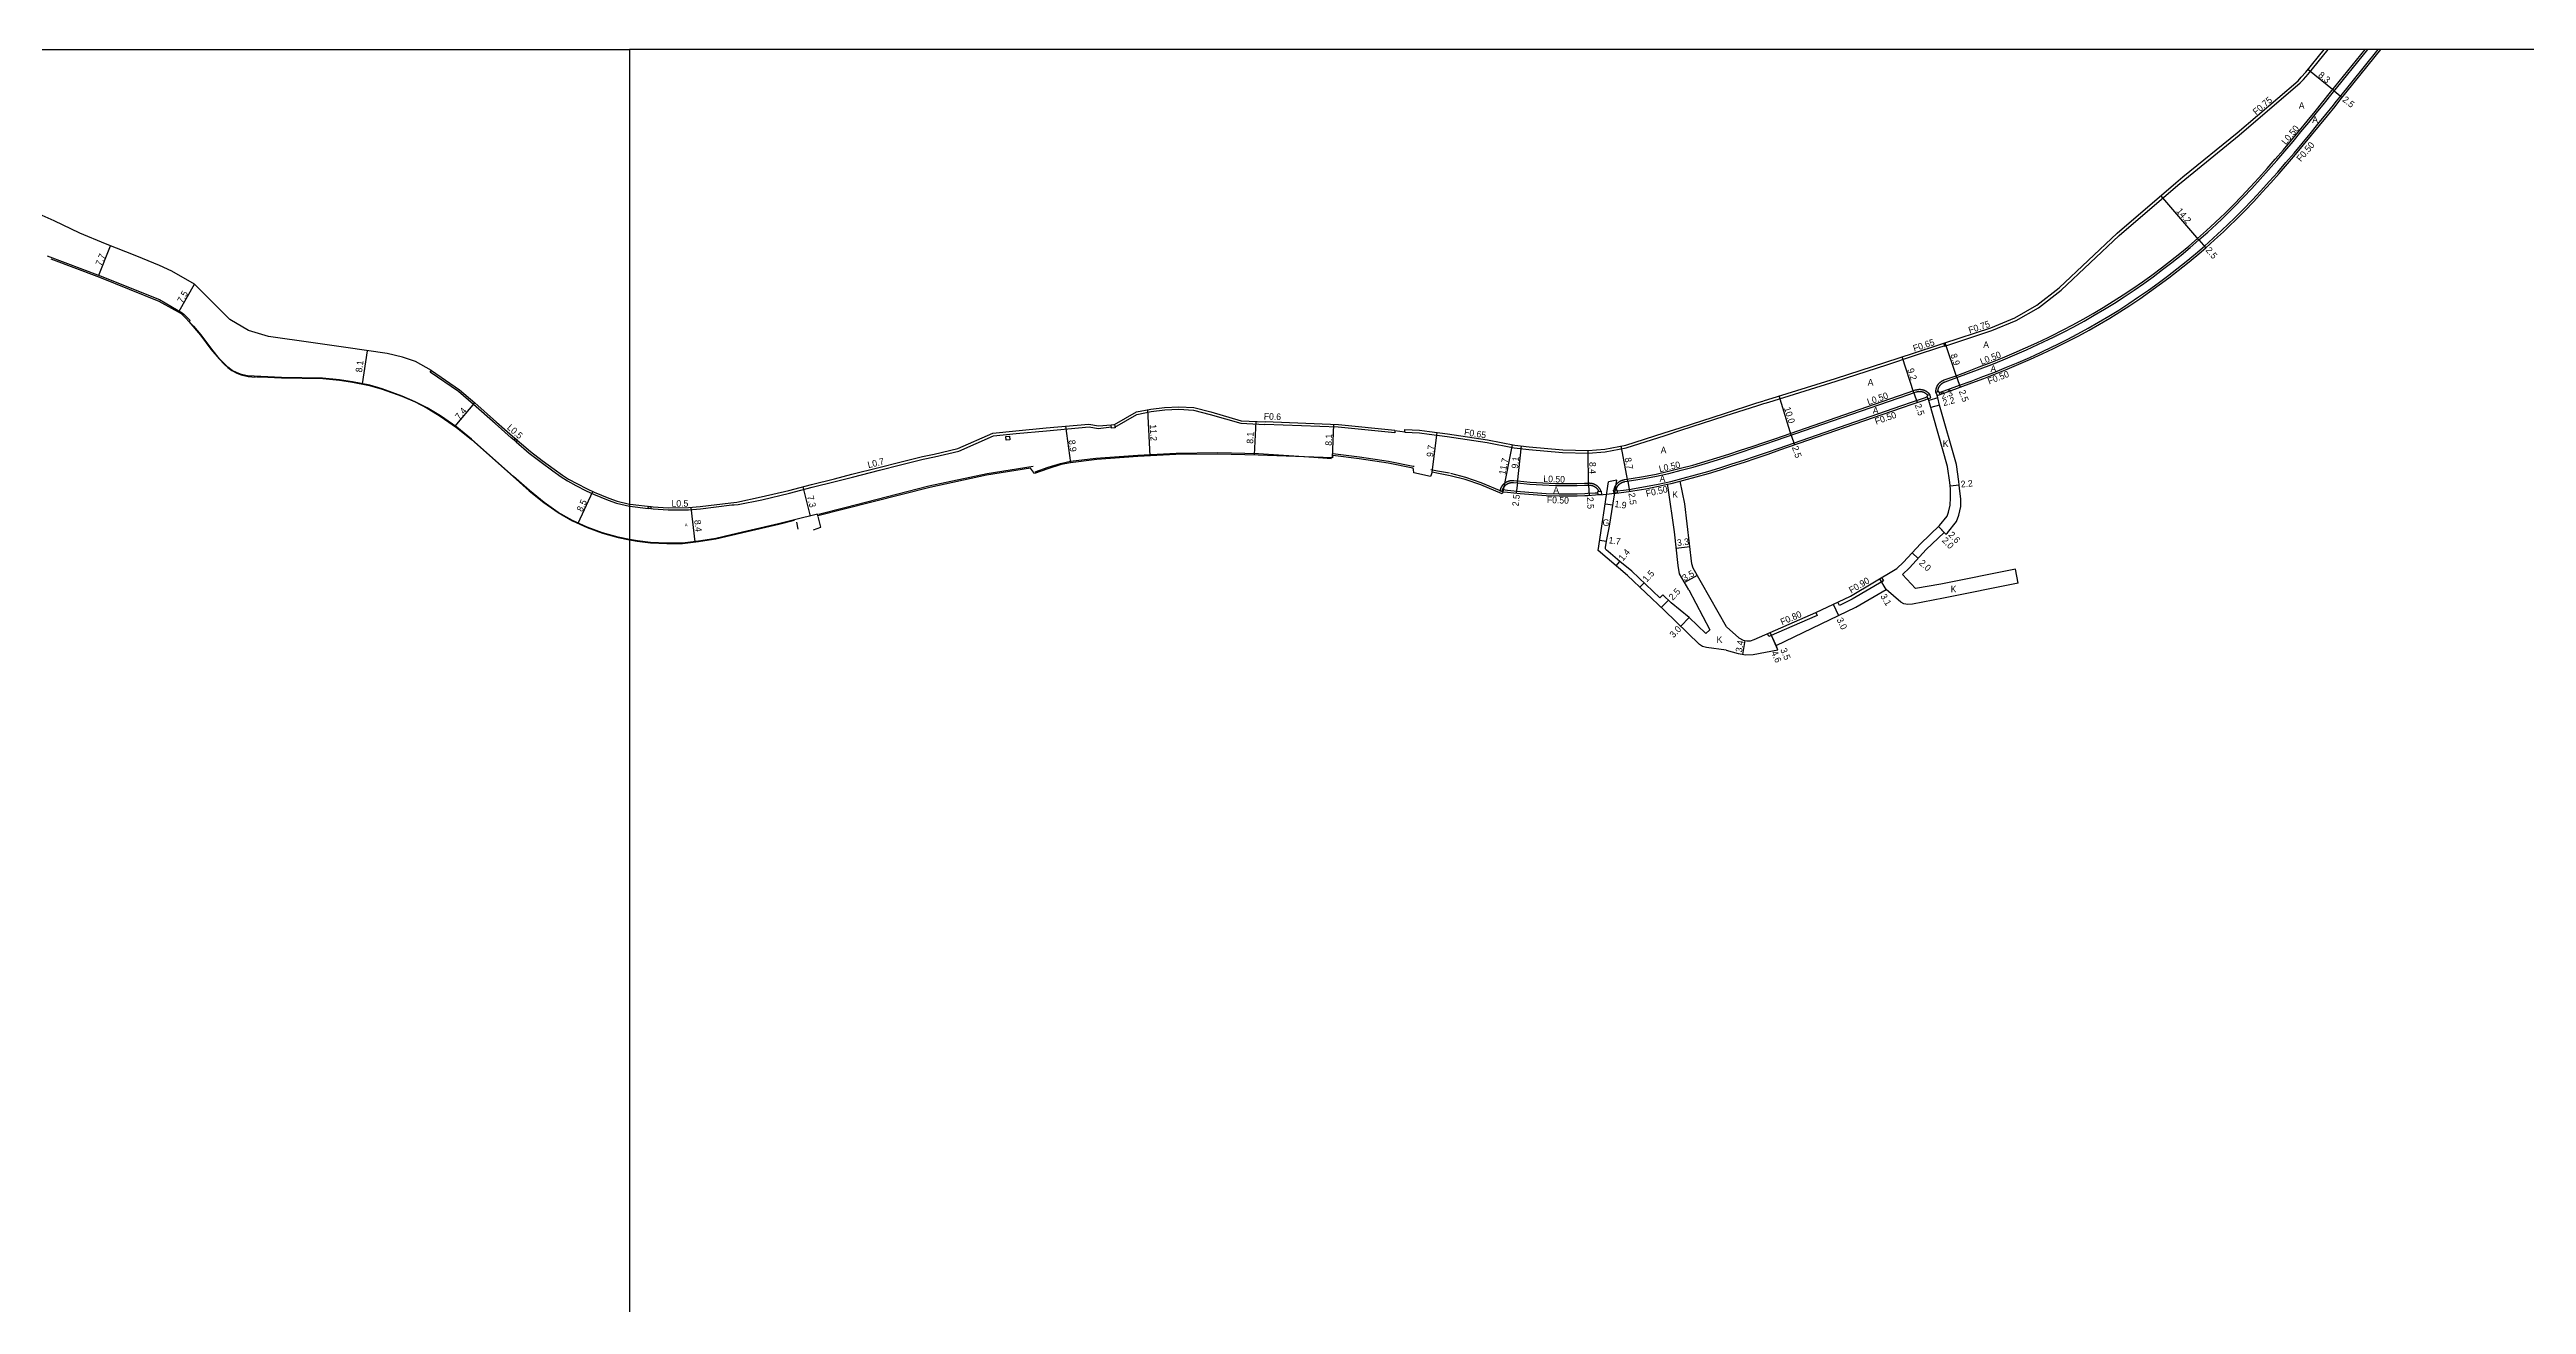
# Model space of a CAD drawing. Header units: metres. Extents: x -4000 to 0, y -102000 to -99000.
# Drawn here: x -2541 to -1939, y -99305 to -99000 of the extents above; entities that cross this region are included whole.
import ezdxf

# ---------------------------------------------------------------- set-up
doc = ezdxf.new("R2010")
doc.units = ezdxf.units.M
doc.header["$LTSCALE"] = 2.5
for name, color, linetype in [('側溝・桝', 7, 'Continuous'), ('図郭', 7, 'Continuous'), ('幅員', 7, 'Continuous'), ('歩道・分離帯・安全施設', 7, 'Continuous'), ('舗装', 7, 'Continuous'), ('道路', 7, 'Continuous')]:
    doc.layers.add(name, color=color, linetype=linetype)
doc.styles.get("Standard").update_dxf_attribs({"font": ''})
doc.styles.add('YOKO_DECO', font='')
doc.styles.get('Standard').set_extended_font_data('@MS PGothic')
doc.styles.get('YOKO_DECO').set_extended_font_data('MS PGothic')

msp = doc.modelspace()

# ---------------------------------------------------------------- linework, layer by layer
at = {"layer": '側溝・桝', "linetype": 'Continuous'}
for points in [[(-2082.39, -99083.39), (-2082.39, -99083.2), (-2082.39, -99083.15), (-2082.39, -99083.1), (-2082.39, -99083.05), (-2082.38, -99082.99), (-2082.38, -99082.94), (-2082.38, -99082.89), (-2082.37, -99082.84), (-2082.36, -99082.79), (-2082.36, -99082.73), (-2082.35, -99082.68), (-2082.34, -99082.63), (-2082.33, -99082.58), (-2082.32, -99082.53), (-2082.31, -99082.48), (-2082.29, -99082.43), (-2082.28, -99082.38), (-2082.27, -99082.33), (-2082.25, -99082.28), (-2082.24, -99082.23), (-2082.22, -99082.18), (-2082.2, -99082.13), (-2082.18, -99082.08), (-2082.16, -99082.03), (-2082.14, -99081.98), (-2082.12, -99081.93), (-2082.1, -99081.89), (-2082.08, -99081.84), (-2082.05, -99081.79), (-2082.03, -99081.75), (-2082, -99081.7), (-2081.98, -99081.65), (-2081.95, -99081.61), (-2081.92, -99081.57), (-2081.89, -99081.52), (-2081.86, -99081.48), (-2081.83, -99081.44), (-2081.8, -99081.39), (-2081.77, -99081.35), (-2081.74, -99081.31), (-2081.71, -99081.27), (-2081.67, -99081.23), (-2081.64, -99081.19), (-2081.6, -99081.15), (-2081.57, -99081.11), (-2081.53, -99081.07), (-2081.49, -99081.04), (-2081.46, -99081), (-2081.42, -99080.97), (-2081.38, -99080.93), (-2081.34, -99080.9), (-2081.3, -99080.86), (-2081.26, -99080.83), (-2081.22, -99080.8), (-2081.18, -99080.77), (-2081.13, -99080.73), (-2081.09, -99080.7), (-2081.05, -99080.68), (-2081, -99080.65), (-2080.96, -99080.62), (-2080.91, -99080.59), (-2080.87, -99080.57), (-2080.82, -99080.54), (-2080.78, -99080.52), (-2080.73, -99080.49), (-2080.68, -99080.47), (-2080.64, -99080.45), (-2080.59, -99080.43), (-2080.54, -99080.4), (-2080.49, -99080.39), (-2080.44, -99080.37), (-2080.4, -99080.35), (-2080.34, -99080.33), (-2077.5, -99079.3), (-2074.67, -99078.26), (-2071.84, -99077.18), (-2069.01, -99076.08), (-2066.2, -99074.95), (-2063.39, -99073.77), (-2060.6, -99072.56), (-2057.82, -99071.3), (-2055.06, -99069.99), (-2054.15, -99069.55), (-2051.61, -99068.27), (-2049.09, -99066.95), (-2046.59, -99065.58), (-2044.12, -99064.17), (-2041.68, -99062.72), (-2039.26, -99061.22), (-2036.86, -99059.68), (-2034.5, -99058.11), (-2032.16, -99056.49), (-2029.85, -99054.83), (-2027.57, -99053.12), (-2025.32, -99051.38), (-2023.1, -99049.61), (-2020.91, -99047.79), (-2018.75, -99045.93), (-2016.63, -99044.04), (-2014.54, -99042.11), (-2013.05, -99040.7), (-2012.32, -99039.99), (-2010.15, -99037.84), (-2008.03, -99035.65), (-2005.94, -99033.44), (-2003.88, -99031.2), (-2001.86, -99028.94), (-1999.86, -99026.65), (-1997.89, -99024.36), (-1995.94, -99022.04), (-1994.01, -99019.72), (-1992.1, -99017.39), (-1990.2, -99015.06), (-1988.31, -99012.72), (-1986.42, -99010.39), (-1978.03, -99000)], [(-2160.65, -99107.1), (-2160.6, -99106.91), (-2160.59, -99106.86), (-2160.58, -99106.81), (-2160.57, -99106.76), (-2160.55, -99106.71), (-2160.54, -99106.66), (-2160.52, -99106.61), (-2160.51, -99106.56), (-2160.49, -99106.51), (-2160.47, -99106.46), (-2160.45, -99106.41), (-2160.43, -99106.36), (-2160.41, -99106.31), (-2160.39, -99106.27), (-2160.36, -99106.22), (-2160.34, -99106.17), (-2160.32, -99106.13), (-2160.29, -99106.08), (-2160.27, -99106.04), (-2160.24, -99105.99), (-2160.21, -99105.95), (-2160.18, -99105.9), (-2160.15, -99105.86), (-2160.12, -99105.81), (-2160.09, -99105.77), (-2160.06, -99105.73), (-2160.03, -99105.69), (-2160, -99105.65), (-2159.96, -99105.61), (-2159.93, -99105.57), (-2159.9, -99105.53), (-2159.86, -99105.49), (-2159.82, -99105.45), (-2159.79, -99105.42), (-2159.75, -99105.38), (-2159.71, -99105.34), (-2159.67, -99105.31), (-2159.63, -99105.27), (-2159.59, -99105.24), (-2159.55, -99105.21), (-2159.51, -99105.17), (-2159.47, -99105.14), (-2159.43, -99105.11), (-2159.39, -99105.08), (-2159.34, -99105.05), (-2159.3, -99105.02), (-2159.25, -99104.99), (-2159.21, -99104.97), (-2159.16, -99104.94), (-2159.12, -99104.91), (-2159.07, -99104.89), (-2159.03, -99104.87), (-2158.98, -99104.84), (-2158.93, -99104.82), (-2158.88, -99104.8), (-2158.84, -99104.78), (-2158.79, -99104.76), (-2158.74, -99104.74), (-2158.69, -99104.72), (-2158.64, -99104.7), (-2158.59, -99104.69), (-2158.54, -99104.67), (-2158.49, -99104.66), (-2158.44, -99104.64), (-2158.39, -99104.63), (-2158.34, -99104.62), (-2158.29, -99104.61), (-2158.24, -99104.6), (-2158.18, -99104.59), (-2158.13, -99104.58), (-2158.09, -99104.57), (-2156.49, -99104.34), (-2153.45, -99103.83), (-2150.43, -99103.23), (-2147.43, -99102.56), (-2144.46, -99101.83), (-2141.5, -99101.04), (-2138.57, -99100.19), (-2135.66, -99099.31), (-2132.77, -99098.39), (-2129.9, -99097.45), (-2127.04, -99096.49), (-2124.19, -99095.51), (-2121.35, -99094.54), (-2091.7, -99084.3), (-2088.87, -99083.32), (-2087.32, -99082.78), (-2087.31, -99082.78), (-2087.26, -99082.76), (-2087.21, -99082.75), (-2087.16, -99082.73), (-2087.11, -99082.72), (-2087.06, -99082.71), (-2087.01, -99082.69), (-2086.96, -99082.68), (-2086.91, -99082.67), (-2086.85, -99082.66), (-2086.8, -99082.66), (-2086.75, -99082.65), (-2086.7, -99082.64), (-2086.65, -99082.63), (-2086.6, -99082.63), (-2086.54, -99082.63), (-2086.49, -99082.62), (-2086.44, -99082.62), (-2086.39, -99082.62), (-2086.33, -99082.62), (-2086.28, -99082.62), (-2086.23, -99082.62), (-2086.18, -99082.62), (-2086.12, -99082.63), (-2086.07, -99082.63), (-2086.02, -99082.64), (-2085.97, -99082.64), (-2085.92, -99082.65), (-2085.86, -99082.66), (-2085.81, -99082.67), (-2085.76, -99082.68), (-2085.71, -99082.69), (-2085.66, -99082.7), (-2085.61, -99082.71), (-2085.56, -99082.72), (-2085.51, -99082.74), (-2085.46, -99082.75), (-2085.41, -99082.77), (-2085.36, -99082.78), (-2085.31, -99082.8), (-2085.26, -99082.82), (-2085.21, -99082.84), (-2085.16, -99082.86), (-2085.11, -99082.88), (-2085.07, -99082.9), (-2085.02, -99082.93), (-2084.97, -99082.95), (-2084.93, -99082.97), (-2084.88, -99083), (-2084.83, -99083.02), (-2084.79, -99083.05), (-2084.75, -99083.08), (-2084.7, -99083.11), (-2084.66, -99083.14), (-2084.61, -99083.17), (-2084.57, -99083.2), (-2084.53, -99083.23), (-2084.49, -99083.26), (-2084.45, -99083.29), (-2084.41, -99083.33), (-2084.37, -99083.36), (-2084.33, -99083.39), (-2084.29, -99083.43), (-2084.25, -99083.47), (-2084.21, -99083.5), (-2084.18, -99083.54), (-2084.14, -99083.58), (-2084.11, -99083.62), (-2084.07, -99083.66), (-2084.04, -99083.7), (-2084, -99083.74), (-2083.87, -99083.91)], [(-2187.83, -99107.45), (-2188.32, -99107.38), (-2188.32, -99107.35), (-2188.31, -99107.3), (-2188.3, -99107.24), (-2188.29, -99107.19), (-2188.28, -99107.14), (-2188.27, -99107.09), (-2188.26, -99107.04), (-2188.24, -99106.99), (-2188.23, -99106.94), (-2188.21, -99106.89), (-2188.2, -99106.84), (-2188.18, -99106.79), (-2188.16, -99106.74), (-2188.15, -99106.69), (-2188.13, -99106.64), (-2188.11, -99106.59), (-2188.09, -99106.55), (-2188.06, -99106.5), (-2188.04, -99106.45), (-2188.02, -99106.4), (-2187.99, -99106.36), (-2187.97, -99106.31), (-2187.94, -99106.27), (-2187.92, -99106.22), (-2187.89, -99106.18), (-2187.86, -99106.13), (-2187.83, -99106.09), (-2187.8, -99106.05), (-2187.77, -99106), (-2187.74, -99105.96), (-2187.71, -99105.92), (-2187.68, -99105.88), (-2187.64, -99105.84), (-2187.61, -99105.8), (-2187.57, -99105.76), (-2187.54, -99105.72), (-2187.5, -99105.68), (-2187.46, -99105.64), (-2187.43, -99105.61), (-2187.39, -99105.57), (-2187.35, -99105.54), (-2187.31, -99105.5), (-2187.27, -99105.47), (-2187.23, -99105.44), (-2187.19, -99105.4), (-2187.15, -99105.37), (-2187.11, -99105.34), (-2187.06, -99105.31), (-2187.02, -99105.28), (-2186.98, -99105.25), (-2186.93, -99105.22), (-2186.89, -99105.2), (-2186.84, -99105.17), (-2186.8, -99105.14), (-2186.75, -99105.12), (-2186.7, -99105.09), (-2186.66, -99105.07), (-2186.61, -99105.05), (-2186.56, -99105.03), (-2186.51, -99105.01), (-2186.47, -99104.99), (-2186.42, -99104.97), (-2186.37, -99104.95), (-2186.32, -99104.93), (-2186.27, -99104.91), (-2186.22, -99104.9), (-2186.17, -99104.88), (-2186.12, -99104.87), (-2186.07, -99104.86), (-2186.02, -99104.85), (-2185.97, -99104.83), (-2185.91, -99104.82), (-2185.86, -99104.81), (-2185.81, -99104.81), (-2185.76, -99104.8), (-2185.71, -99104.79), (-2185.66, -99104.79), (-2185.6, -99104.78), (-2185.55, -99104.78), (-2185.5, -99104.77), (-2185.45, -99104.77), (-2185.39, -99104.77), (-2185.34, -99104.77), (-2185.29, -99104.77), (-2185.24, -99104.77), (-2185.19, -99104.77), (-2185.13, -99104.78), (-2185.08, -99104.78), (-2185.03, -99104.79), (-2184.11, -99104.89), (-2181.05, -99105.17), (-2177.98, -99105.37), (-2174.9, -99105.5), (-2173.25, -99105.53), (-2171.45, -99105.53), (-2169.66, -99105.5), (-2167.86, -99105.44), (-2166.84, -99105.4), (-2166.81, -99105.4), (-2166.76, -99105.39), (-2166.71, -99105.39), (-2166.65, -99105.39), (-2166.6, -99105.4), (-2166.55, -99105.4), (-2166.5, -99105.4), (-2166.44, -99105.4), (-2166.39, -99105.41), (-2166.34, -99105.41), (-2166.29, -99105.42), (-2166.24, -99105.43), (-2166.19, -99105.44), (-2166.13, -99105.45), (-2166.08, -99105.46), (-2166.03, -99105.47), (-2165.98, -99105.48), (-2165.93, -99105.49), (-2165.88, -99105.51), (-2165.83, -99105.52), (-2165.78, -99105.54), (-2165.73, -99105.55), (-2165.68, -99105.57), (-2165.63, -99105.59), (-2165.58, -99105.61), (-2165.53, -99105.63), (-2165.48, -99105.65), (-2165.44, -99105.67), (-2165.39, -99105.69), (-2165.34, -99105.71), (-2165.3, -99105.74), (-2165.25, -99105.76), (-2165.2, -99105.79), (-2165.16, -99105.82), (-2165.11, -99105.84), (-2165.07, -99105.87), (-2165.03, -99105.9), (-2164.98, -99105.93), (-2164.94, -99105.96), (-2164.9, -99105.99), (-2164.86, -99106.02), (-2164.82, -99106.05), (-2164.77, -99106.09), (-2164.73, -99106.12), (-2164.7, -99106.16), (-2164.66, -99106.19), (-2164.62, -99106.23), (-2164.58, -99106.26), (-2164.54, -99106.3), (-2164.51, -99106.34), (-2164.47, -99106.38), (-2164.44, -99106.42), (-2164.4, -99106.45), (-2164.37, -99106.5), (-2164.34, -99106.54), (-2164.31, -99106.58), (-2164.27, -99106.62), (-2164.24, -99106.66), (-2164.21, -99106.7), (-2164.18, -99106.75), (-2164.16, -99106.79), (-2164.13, -99106.84), (-2164.1, -99106.88), (-2164.08, -99106.93), (-2164.05, -99106.97), (-2164.03, -99107.02), (-2164, -99107.07), (-2163.98, -99107.11), (-2163.96, -99107.16), (-2163.94, -99107.21), (-2163.85, -99107.41)]]:
    msp.add_lwpolyline(points, dxfattribs=at)
at = {"layer": '側溝・桝'}
for points in [[(-2081.54, -99083.41), (-2079.5, -99082.68), (-2076.65, -99081.65), (-2073.79, -99080.6), (-2070.94, -99079.52), (-2068.09, -99078.41), (-2065.25, -99077.26), (-2062.41, -99076.07), (-2059.59, -99074.85), (-2056.77, -99073.57), (-2053.97, -99072.24), (-2053.05, -99071.79), (-2050.47, -99070.49), (-2047.91, -99069.15), (-2045.38, -99067.76), (-2042.87, -99066.33), (-2040.38, -99064.86), (-2037.93, -99063.34), (-2035.5, -99061.78), (-2033.09, -99060.17), (-2030.72, -99058.53), (-2028.37, -99056.84), (-2026.06, -99055.12), (-2023.77, -99053.35), (-2021.52, -99051.54), (-2019.3, -99049.7), (-2017.11, -99047.81), (-2014.95, -99045.89), (-2012.83, -99043.93), (-2011.32, -99042.5), (-2009.81, -99041.03), (-2007.63, -99038.83), (-2005.49, -99036.61), (-2003.38, -99034.36), (-2001.32, -99032.09), (-1999.28, -99029.8), (-1997.28, -99027.49), (-1995.3, -99025.17), (-1993.35, -99022.84), (-1991.42, -99020.51), (-1989.5, -99018.17), (-1987.6, -99015.82), (-1985.74, -99013.53), (-1985.05, -99012.67), (-1984.48, -99011.96), (-1974.82, -99000)], [(-2080.24, -99072.11), (-2068.78, -99068.35), (-2062.89, -99065.92), (-2057.46, -99062.81), (-2051.92, -99058.55), (-2037.85, -99045.19), (-2023.58, -99032.98), (-2021.85, -99031.57), (-2008.62, -99020.84), (-1993.79, -99008.11), (-1993.03, -99007.25), (-1991.87, -99006), (-1987.03, -99000)], [(-2211.54, -99092.99), (-2211.54, -99093.01), (-2207.97, -99093.24), (-2205.58, -99093.52), (-2201.24, -99094.09), (-2191.52, -99095.52), (-2184.91, -99096.83), (-2181.33, -99097.24), (-2173.16, -99098), (-2166.94, -99098.15), (-2162.84, -99097.83), (-2157.66, -99096.81), (-2148.23, -99093.85), (-2144.39, -99092.58), (-2133.59, -99089.08), (-2125.72, -99086.54), (-2124.26, -99086.08), (-2123.91, -99085.97), (-2123.05, -99085.71), (-2106.61, -99080.6), (-2094.35, -99076.63), (-2087.61, -99074.42), (-2081.22, -99072.32), (-2080.27, -99072.01)], [(-2428.11, -99094.97), (-2428.78, -99094.39), (-2432.69, -99090.96), (-2438, -99086.33), (-2441.65, -99083.18), (-2448.5, -99078.48), (-2448.2, -99078.06)], [(-2281.99, -99091.81), (-2276.69, -99088.74), (-2273.22, -99088.05), (-2269.9, -99087.58), (-2266.43, -99087.46), (-2262.93, -99087.67), (-2258.85, -99088.71), (-2251.41, -99090.89), (-2245.53, -99091.14)], [(-2159.91, -99107.32), (-2158.34, -99107.13), (-2156.52, -99106.87), (-2156.12, -99106.81), (-2153, -99106.28), (-2149.91, -99105.68), (-2146.86, -99105), (-2143.83, -99104.25), (-2140.83, -99103.44), (-2137.87, -99102.59), (-2134.92, -99101.7), (-2132, -99100.77), (-2129.11, -99099.82), (-2126.23, -99098.86), (-2123.37, -99097.88), (-2120.53, -99096.9), (-2090.89, -99086.66), (-2088.05, -99085.68), (-2085.2, -99084.69), (-2084.52, -99084.46)], [(-2394.83, -99111.63), (-2394.29, -99111.69), (-2390.65, -99111.93), (-2385.69, -99111.9), (-2382.79, -99111.64), (-2375.16, -99110.67), (-2374.55, -99110.67), (-2373.61, -99110.66), (-2367.87, -99109.47), (-2361.12, -99107.91), (-2355.65, -99106.44), (-2350.04, -99105.04), (-2345.83, -99103.95), (-2339.25, -99102.27), (-2334.11, -99100.98), (-2328.61, -99099.61), (-2325.84, -99099.02), (-2319.98, -99097.68), (-2311.5, -99093.96), (-2306.01, -99093.38), (-2298.66, -99092.68), (-2288.28, -99091.72), (-2286.06, -99092.11), (-2282.84, -99091.75)], [(-2213.91, -99092.6), (-2213.97, -99093.2), (-2227.69, -99091.85), (-2245.53, -99091.14)], [(-2427.58, -99095.42), (-2424.42, -99098.11), (-2421.55, -99100.35), (-2418.68, -99102.48), (-2416.64, -99103.9), (-2415.11, -99104.9), (-2413.09, -99106.01), (-2410.57, -99107.3), (-2408.82, -99108.11), (-2405.24, -99109.54), (-2403.17, -99110.28), (-2400, -99111.07)], [(-2160, -99104.7), (-2161.98, -99105.08)], [(-2147.67, -99105.69), (-2146.74, -99105.48), (-2144.56, -99104.94)], [(-2400, -99111.07), (-2399.99, -99111.07), (-2395.48, -99111.56)], [(-2187.72, -99106.99), (-2186.52, -99107.14), (-2183.42, -99107.47), (-2180.3, -99107.73), (-2177.17, -99107.92), (-2174.01, -99108.02), (-2173.28, -99108.03), (-2171.44, -99108.03), (-2169.6, -99108), (-2167.76, -99107.94), (-2167.04, -99107.91), (-2165.2, -99107.81), (-2164.53, -99107.76)], [(-2095.58, -99128.38), (-2095.12, -99129.15), (-2102.77, -99133.67), (-2105.82, -99135.15), (-2106.21, -99134.34)], [(-2111.56, -99136.92), (-2111.25, -99137.65), (-2122.98, -99142.74), (-2123.3, -99142.01)]]:
    msp.add_lwpolyline(points, dxfattribs=at)
at = {"layer": '側溝・桝', "flags": 128}
msp.add_lwpolyline([(-2080.24, -99072.11), (-2080.47, -99071.39)], dxfattribs=at)
at = {"layer": '側溝・桝', "linetype": 'Continuous'}
for points in [[(-2084.24, -99084.89), (-2083.6, -99084.66), (-2083.87, -99083.91), (-2084.62, -99084.17), (-2084.36, -99084.93)], [(-2081.37, -99083.88), (-2081.64, -99083.12), (-2082.39, -99083.39), (-2082.12, -99084.15), (-2082.07, -99084.13)], [(-2164.5, -99108.26), (-2164.56, -99107.46), (-2163.76, -99107.4), (-2163.7, -99108.2)], [(-2160.65, -99107.91), (-2160.74, -99107.11), (-2159.94, -99107.02), (-2159.85, -99107.82)]]:
    msp.add_lwpolyline(points, close=True, dxfattribs=at)
at = {"layer": '側溝・桝'}
for points in [[(-2427.78, -99094.57), (-2427.25, -99095.02), (-2427.58, -99095.42), (-2428.11, -99094.97)], [(-2308.54, -99094.11), (-2307.62, -99094.04), (-2307.56, -99094.92), (-2308.47, -99094.99)], [(-2281.98, -99091.95), (-2282.8, -99092.04), (-2282.89, -99091.23), (-2282.07, -99091.14)], [(-2395.42, -99111.05), (-2394.77, -99111.12), (-2394.83, -99111.63), (-2395.48, -99111.56)]]:
    msp.add_lwpolyline(points, close=True, dxfattribs=at)
at = {"layer": '図郭'}
for points in [[(-3200, -99000), (-2400, -99000), (-2400, -99600), (-3200, -99600)], [(-2400, -99600), (-1600, -99600), (-1600, -99000), (-2400, -99000)]]:
    msp.add_lwpolyline(points, close=True, dxfattribs=at)
at = {"layer": '幅員', "flags": 128}
for points in [[(-1985.52, -99010.07), (-1991.94, -99004.88)], [(-1985.52, -99010.07), (-1983.57, -99011.64)], [(-2018.42, -99046.31), (-2027.68, -99035.5)], [(-2018.42, -99046.31), (-2016.79, -99048.2)], [(-2087.77, -99083.47), (-2090.63, -99074.73)], [(-2077.33, -99079.77), (-2080.12, -99071.28)], [(-2077.33, -99079.77), (-2076.48, -99082.13)], [(-2117.56, -99093.76), (-2120.51, -99084.24)], [(-2087.77, -99083.47), (-2086.95, -99085.83)], [(-2229.14, -99099.3), (-2228.82, -99091.21)], [(-2204.89, -99102.77), (-2203.63, -99093.12)], [(-2117.56, -99093.76), (-2116.74, -99096.12)], [(-2187.63, -99107.51), (-2185.36, -99096.08)], [(-2184.16, -99105.39), (-2183.14, -99096.38)], [(-2157.26, -99104.96), (-2158.94, -99096.4)], [(-2184.16, -99105.39), (-2184.42, -99107.87)], [(-2166.82, -99105.9), (-2166.68, -99108.39)], [(-2157.26, -99104.96), (-2156.91, -99107.43)]]:
    msp.add_lwpolyline(points, dxfattribs=at)
at = {"layer": '幅員'}
for points in [[(-2529.08, -99054.87), (-2526.22, -99047.72)], [(-2509.51, -99063.6), (-2505.84, -99057.06)], [(-2464.96, -99081.29), (-2463.77, -99073.23)], [(-2442.41, -99091.58), (-2437.66, -99085.94)], [(-2274.07, -99087.6), (-2273.54, -99098.79)], [(-2081.89, -99084.65), (-2084.08, -99085.37)], [(-2081.48, -99086.48), (-2083.6, -99087.08)], [(-2294, -99091.6), (-2292.83, -99100.46)], [(-2248.04, -99098.57), (-2247.69, -99090.45)], [(-2166.82, -99105.9), (-2166.96, -99097.5)], [(-2357.92, -99106.34), (-2356.14, -99113.44)], [(-2078.93, -99106.05), (-2076.74, -99105.83)], [(-2412.52, -99115.16), (-2408.95, -99107.48)], [(-2385.1, -99111.33), (-2384.19, -99119.67)], [(-2162.8, -99110.44), (-2160.92, -99110.73)], [(-2080.38, -99117.41), (-2081.76, -99115.97)], [(-2079.96, -99117.85), (-2081.76, -99115.97)], [(-2164.15, -99119.27), (-2162.47, -99119.53)], [(-2160.16, -99125.54), (-2159.25, -99124.47)], [(-2142.23, -99120.96), (-2145.51, -99121.34)], [(-2088.2, -99122.41), (-2086.73, -99123.75)], [(-2154.39, -99130.74), (-2153.35, -99129.65)], [(-2140.45, -99127.88), (-2143.49, -99129.62)], [(-2094.48, -99131.33), (-2096.06, -99128.66)], [(-2149.15, -99135.69), (-2147.43, -99133.88)], [(-2107.38, -99134.9), (-2106.07, -99137.6)], [(-2144.43, -99140.24), (-2142.35, -99138.08)], [(-2121.26, -99144.94), (-2122.65, -99141.73)], [(-2120.82, -99145.95), (-2122.65, -99141.73)], [(-2128.81, -99143.71), (-2129.39, -99147.06)]]:
    msp.add_lwpolyline(points, dxfattribs=at)
at = {"layer": '歩道・分離帯・安全施設', "linetype": 'Continuous'}
for points in [[(-2081.89, -99083.21), (-2081.89, -99083.2), (-2081.89, -99083.16), (-2081.89, -99083.11), (-2081.89, -99083.07), (-2081.89, -99083.02), (-2081.88, -99082.98), (-2081.88, -99082.94), (-2081.87, -99082.89), (-2081.87, -99082.85), (-2081.86, -99082.81), (-2081.86, -99082.76), (-2081.85, -99082.72), (-2081.84, -99082.68), (-2081.83, -99082.64), (-2081.82, -99082.59), (-2081.81, -99082.55), (-2081.8, -99082.51), (-2081.79, -99082.47), (-2081.77, -99082.43), (-2081.76, -99082.38), (-2081.75, -99082.34), (-2081.73, -99082.3), (-2081.72, -99082.26), (-2081.7, -99082.22), (-2081.68, -99082.18), (-2081.67, -99082.14), (-2081.65, -99082.1), (-2081.63, -99082.06), (-2081.61, -99082.02), (-2081.59, -99081.98), (-2081.57, -99081.95), (-2081.54, -99081.91), (-2081.52, -99081.87), (-2081.5, -99081.83), (-2081.48, -99081.8), (-2081.45, -99081.76), (-2081.43, -99081.73), (-2081.4, -99081.69), (-2081.37, -99081.66), (-2081.35, -99081.62), (-2081.32, -99081.59), (-2081.29, -99081.55), (-2081.26, -99081.52), (-2081.23, -99081.49), (-2081.2, -99081.46), (-2081.17, -99081.42), (-2081.14, -99081.39), (-2081.11, -99081.36), (-2081.08, -99081.33), (-2081.05, -99081.3), (-2081.01, -99081.28), (-2080.98, -99081.25), (-2080.95, -99081.22), (-2080.91, -99081.19), (-2080.88, -99081.17), (-2080.84, -99081.14), (-2080.81, -99081.12), (-2080.77, -99081.09), (-2080.73, -99081.07), (-2080.7, -99081.04), (-2080.66, -99081.02), (-2080.62, -99081), (-2080.58, -99080.98), (-2080.55, -99080.96), (-2080.51, -99080.94), (-2080.47, -99080.92), (-2080.43, -99080.9), (-2080.39, -99080.88), (-2080.35, -99080.87), (-2080.31, -99080.85), (-2080.27, -99080.83), (-2080.23, -99080.82), (-2080.17, -99080.8), (-2077.33, -99079.77), (-2074.49, -99078.73), (-2071.66, -99077.65), (-2068.83, -99076.55), (-2066.01, -99075.41), (-2063.2, -99074.23), (-2060.4, -99073.02), (-2057.61, -99071.76), (-2054.84, -99070.44), (-2053.93, -99070), (-2051.38, -99068.71), (-2048.85, -99067.39), (-2046.35, -99066.02), (-2043.87, -99064.6), (-2041.42, -99063.15), (-2038.99, -99061.65), (-2036.59, -99060.1), (-2034.22, -99058.52), (-2031.87, -99056.89), (-2029.55, -99055.23), (-2027.27, -99053.52), (-2025.01, -99051.78), (-2022.78, -99049.99), (-2020.59, -99048.17), (-2018.42, -99046.31), (-2016.29, -99044.41), (-2014.2, -99042.47), (-2012.7, -99041.06), (-2011.97, -99040.34), (-2009.8, -99038.19), (-2007.67, -99036), (-2005.57, -99033.78), (-2003.51, -99031.53), (-2001.48, -99029.27), (-1999.48, -99026.98), (-1997.51, -99024.68), (-1995.56, -99022.37), (-1993.63, -99020.04), (-1991.71, -99017.71), (-1989.81, -99015.37), (-1987.92, -99013.04), (-1986.03, -99010.7), (-1977.39, -99000)], [(-2160.12, -99107.04), (-2160.12, -99107.02), (-2160.11, -99106.97), (-2160.1, -99106.93), (-2160.09, -99106.89), (-2160.07, -99106.85), (-2160.06, -99106.8), (-2160.05, -99106.76), (-2160.03, -99106.72), (-2160.02, -99106.68), (-2160, -99106.64), (-2159.99, -99106.6), (-2159.97, -99106.56), (-2159.95, -99106.52), (-2159.93, -99106.48), (-2159.92, -99106.44), (-2159.9, -99106.4), (-2159.88, -99106.36), (-2159.86, -99106.32), (-2159.83, -99106.29), (-2159.81, -99106.25), (-2159.79, -99106.21), (-2159.77, -99106.17), (-2159.74, -99106.14), (-2159.72, -99106.1), (-2159.69, -99106.07), (-2159.66, -99106.03), (-2159.64, -99106), (-2159.61, -99105.96), (-2159.58, -99105.93), (-2159.55, -99105.9), (-2159.53, -99105.86), (-2159.5, -99105.83), (-2159.47, -99105.8), (-2159.43, -99105.77), (-2159.4, -99105.74), (-2159.37, -99105.71), (-2159.34, -99105.68), (-2159.31, -99105.65), (-2159.27, -99105.62), (-2159.24, -99105.6), (-2159.21, -99105.57), (-2159.17, -99105.54), (-2159.14, -99105.52), (-2159.1, -99105.49), (-2159.06, -99105.47), (-2159.03, -99105.44), (-2158.99, -99105.42), (-2158.95, -99105.4), (-2158.92, -99105.37), (-2158.88, -99105.35), (-2158.84, -99105.33), (-2158.8, -99105.31), (-2158.76, -99105.29), (-2158.72, -99105.27), (-2158.68, -99105.26), (-2158.64, -99105.24), (-2158.6, -99105.22), (-2158.56, -99105.21), (-2158.52, -99105.19), (-2158.48, -99105.18), (-2158.44, -99105.16), (-2158.4, -99105.15), (-2158.35, -99105.14), (-2158.31, -99105.13), (-2158.27, -99105.11), (-2158.23, -99105.1), (-2158.19, -99105.1), (-2158.14, -99105.09), (-2158.1, -99105.08), (-2158.06, -99105.07), (-2158.01, -99105.07), (-2156.42, -99104.83), (-2153.36, -99104.32), (-2150.33, -99103.72), (-2147.32, -99103.05), (-2144.33, -99102.31), (-2141.37, -99101.52), (-2138.43, -99100.67), (-2135.52, -99099.79), (-2132.62, -99098.87), (-2129.74, -99097.93), (-2126.87, -99096.96), (-2124.02, -99095.99), (-2121.18, -99095.01), (-2091.54, -99084.77), (-2088.7, -99083.79), (-2087.16, -99083.26), (-2087.15, -99083.25), (-2087.11, -99083.24), (-2087.07, -99083.23), (-2087.02, -99083.21), (-2086.98, -99083.2), (-2086.94, -99083.19), (-2086.9, -99083.18), (-2086.85, -99083.17), (-2086.81, -99083.16), (-2086.77, -99083.16), (-2086.73, -99083.15), (-2086.68, -99083.14), (-2086.64, -99083.14), (-2086.6, -99083.13), (-2086.55, -99083.13), (-2086.51, -99083.12), (-2086.47, -99083.12), (-2086.42, -99083.12), (-2086.38, -99083.12), (-2086.34, -99083.12), (-2086.29, -99083.12), (-2086.25, -99083.12), (-2086.2, -99083.12), (-2086.16, -99083.13), (-2086.12, -99083.13), (-2086.07, -99083.13), (-2086.03, -99083.14), (-2085.99, -99083.14), (-2085.94, -99083.15), (-2085.9, -99083.16), (-2085.86, -99083.17), (-2085.82, -99083.18), (-2085.77, -99083.18), (-2085.73, -99083.19), (-2085.69, -99083.21), (-2085.65, -99083.22), (-2085.6, -99083.23), (-2085.56, -99083.24), (-2085.52, -99083.26), (-2085.48, -99083.27), (-2085.44, -99083.29), (-2085.4, -99083.3), (-2085.36, -99083.32), (-2085.32, -99083.34), (-2085.28, -99083.36), (-2085.24, -99083.37), (-2085.2, -99083.39), (-2085.16, -99083.41), (-2085.12, -99083.44), (-2085.09, -99083.46), (-2085.05, -99083.48), (-2085.01, -99083.5), (-2084.97, -99083.53), (-2084.94, -99083.55), (-2084.9, -99083.57), (-2084.87, -99083.6), (-2084.83, -99083.63), (-2084.8, -99083.65), (-2084.76, -99083.68), (-2084.73, -99083.71), (-2084.7, -99083.74), (-2084.66, -99083.77), (-2084.63, -99083.79), (-2084.6, -99083.82), (-2084.57, -99083.86), (-2084.54, -99083.89), (-2084.51, -99083.92), (-2084.48, -99083.95), (-2084.45, -99083.98), (-2084.42, -99084.02), (-2084.39, -99084.05), (-2084.37, -99084.08)], [(-2228.99, -99098.2), (-2222.53, -99099.04), (-2215.51, -99100.12), (-2209.53, -99101.27), (-2209.23, -99101.33)], [(-2205.2, -99102.1), (-2203.61, -99102.4), (-2200.64, -99102.95)], [(-2200.39, -99103), (-2196.79, -99104.02), (-2193.01, -99105.3), (-2187.63, -99107.53)], [(-2187.83, -99107.45), (-2187.82, -99107.42), (-2187.82, -99107.37), (-2187.81, -99107.33), (-2187.8, -99107.29), (-2187.79, -99107.25), (-2187.78, -99107.2), (-2187.77, -99107.16), (-2187.76, -99107.12), (-2187.75, -99107.08), (-2187.74, -99107.03), (-2187.72, -99106.99), (-2187.71, -99106.95), (-2187.69, -99106.91), (-2187.68, -99106.87), (-2187.66, -99106.83), (-2187.65, -99106.79), (-2187.63, -99106.75), (-2187.61, -99106.71), (-2187.59, -99106.67), (-2187.57, -99106.63), (-2187.55, -99106.59), (-2187.53, -99106.55), (-2187.51, -99106.52), (-2187.49, -99106.48), (-2187.46, -99106.44), (-2187.44, -99106.4), (-2187.42, -99106.37), (-2187.39, -99106.33), (-2187.37, -99106.3), (-2187.34, -99106.26), (-2187.31, -99106.23), (-2187.29, -99106.19), (-2187.26, -99106.16), (-2187.23, -99106.13), (-2187.2, -99106.09), (-2187.17, -99106.06), (-2187.14, -99106.03), (-2187.11, -99106), (-2187.08, -99105.97), (-2187.05, -99105.94), (-2187.02, -99105.91), (-2186.98, -99105.88), (-2186.95, -99105.85), (-2186.92, -99105.82), (-2186.88, -99105.8), (-2186.85, -99105.77), (-2186.81, -99105.74), (-2186.78, -99105.72), (-2186.74, -99105.69), (-2186.71, -99105.67), (-2186.67, -99105.65), (-2186.63, -99105.62), (-2186.59, -99105.6), (-2186.56, -99105.58), (-2186.52, -99105.56), (-2186.48, -99105.54), (-2186.44, -99105.52), (-2186.4, -99105.5), (-2186.36, -99105.48), (-2186.32, -99105.47), (-2186.28, -99105.45), (-2186.24, -99105.43), (-2186.2, -99105.42), (-2186.16, -99105.4), (-2186.12, -99105.39), (-2186.07, -99105.38), (-2186.03, -99105.37), (-2185.99, -99105.35), (-2185.95, -99105.34), (-2185.91, -99105.33), (-2185.86, -99105.32), (-2185.82, -99105.31), (-2185.78, -99105.31), (-2185.73, -99105.3), (-2185.69, -99105.29), (-2185.65, -99105.29), (-2185.6, -99105.28), (-2185.56, -99105.28), (-2185.52, -99105.28), (-2185.47, -99105.27), (-2185.43, -99105.27), (-2185.39, -99105.27), (-2185.34, -99105.27), (-2185.3, -99105.27), (-2185.26, -99105.27), (-2185.21, -99105.27), (-2185.17, -99105.28), (-2185.12, -99105.28), (-2185.08, -99105.28), (-2184.16, -99105.39), (-2181.09, -99105.67), (-2178.01, -99105.87), (-2174.92, -99106), (-2173.26, -99106.03), (-2171.45, -99106.03), (-2169.64, -99106), (-2167.84, -99105.94), (-2166.82, -99105.9), (-2166.79, -99105.9), (-2166.75, -99105.89), (-2166.7, -99105.89), (-2166.66, -99105.89), (-2166.62, -99105.89), (-2166.57, -99105.9), (-2166.53, -99105.9), (-2166.49, -99105.9), (-2166.44, -99105.91), (-2166.4, -99105.91), (-2166.36, -99105.92), (-2166.31, -99105.92), (-2166.27, -99105.93), (-2166.23, -99105.94), (-2166.18, -99105.95), (-2166.14, -99105.96), (-2166.1, -99105.97), (-2166.06, -99105.98), (-2166.01, -99105.99), (-2165.97, -99106), (-2165.93, -99106.01), (-2165.89, -99106.03), (-2165.85, -99106.04), (-2165.81, -99106.06), (-2165.77, -99106.07), (-2165.73, -99106.09), (-2165.69, -99106.11), (-2165.65, -99106.12), (-2165.61, -99106.14), (-2165.57, -99106.16), (-2165.53, -99106.18), (-2165.49, -99106.2), (-2165.45, -99106.22), (-2165.41, -99106.24), (-2165.38, -99106.27), (-2165.34, -99106.29), (-2165.3, -99106.31), (-2165.27, -99106.34), (-2165.23, -99106.36), (-2165.2, -99106.39), (-2165.16, -99106.42), (-2165.13, -99106.44), (-2165.09, -99106.47), (-2165.06, -99106.5), (-2165.03, -99106.53), (-2165, -99106.56), (-2164.96, -99106.59), (-2164.93, -99106.62), (-2164.9, -99106.65), (-2164.87, -99106.68), (-2164.84, -99106.71), (-2164.81, -99106.75), (-2164.78, -99106.78), (-2164.76, -99106.81), (-2164.73, -99106.85), (-2164.7, -99106.88), (-2164.68, -99106.92), (-2164.65, -99106.95), (-2164.63, -99106.99), (-2164.6, -99107.02), (-2164.58, -99107.06), (-2164.56, -99107.1), (-2164.53, -99107.13), (-2164.51, -99107.17), (-2164.49, -99107.21), (-2164.47, -99107.25), (-2164.45, -99107.29), (-2164.43, -99107.33), (-2164.41, -99107.37), (-2164.4, -99107.41), (-2164.38, -99107.45)]]:
    msp.add_lwpolyline(points, dxfattribs=at)
at = {"layer": '歩道・分離帯・安全施設'}
for points in [[(-2540.77, -99050.9), (-2528.91, -99055.33), (-2514.47, -99061.15), (-2509.07, -99064.15), (-2506.01, -99067.28), (-2504.24, -99069.37), (-2501.71, -99072.85), (-2499.84, -99075.21), (-2498.54, -99076.57), (-2497.73, -99077.29), (-2496.71, -99078.06), (-2495.49, -99078.71), (-2494.43, -99079.12), (-2492.77, -99079.5), (-2490.98, -99079.66)], [(-2490.75, -99079.55), (-2489.68, -99079.59), (-2484.66, -99079.79), (-2474.58, -99080.02), (-2470.58, -99080.41), (-2467.41, -99080.88), (-2463.22, -99081.72), (-2460.16, -99082.56), (-2455.37, -99084.31), (-2452.14, -99085.7), (-2449.25, -99087.23), (-2446.08, -99089.18), (-2442.09, -99091.89), (-2438.48, -99094.81), (-2428.29, -99103.81), (-2424.41, -99107.27), (-2420.85, -99110.18), (-2417.38, -99112.61), (-2413.92, -99114.61), (-2410.35, -99116.23), (-2406.64, -99117.59), (-2402.78, -99118.66), (-2400, -99119.2)], [(-2301.43, -99102.71), (-2298.21, -99101.56), (-2295.26, -99100.63), (-2292.78, -99100.11), (-2286.61, -99099.33), (-2276.47, -99098.59), (-2267.08, -99098.17), (-2257, -99097.96), (-2247.1, -99098.19), (-2233.68, -99099.09), (-2229.37, -99099.48)], [(-2354.08, -99112.95), (-2347.68, -99111.33), (-2327.22, -99106.1), (-2313.11, -99103.12), (-2301.87, -99101.31)], [(-2400, -99119.2), (-2398.15, -99119.56), (-2394.91, -99119.94), (-2390.98, -99120.12), (-2387.11, -99120.09), (-2383.24, -99119.66), (-2379.03, -99118.99), (-2375.2, -99118.07), (-2371.41, -99117.18), (-2363.7, -99115.38), (-2359.93, -99114.47)], [(-2359.46, -99114.93), (-2359.11, -99116.61)], [(-2355.29, -99116.79), (-2353.54, -99116.16), (-2354.18, -99113.55)]]:
    msp.add_lwpolyline(points, dxfattribs=at)
at = {"layer": '歩道・分離帯・安全施設', "linetype": 'Continuous', "flags": 128}
msp.add_lwpolyline([(-2187.83, -99107.45), (-2187.63, -99107.51)], dxfattribs=at)
at = {"layer": '舗装'}
msp.add_lwpolyline([(-2154.39, -99130.74), (-2153.35, -99129.65)], dxfattribs=at)
at = {"layer": '道路'}
for points in [[(-2211.5, -99092.36), (-2207.91, -99092.59), (-2205.5, -99092.88), (-2201.15, -99093.45), (-2191.41, -99094.88), (-2184.81, -99096.19), (-2181.27, -99096.59), (-2173.13, -99097.35), (-2166.96, -99097.5), (-2162.91, -99097.18), (-2157.82, -99096.18), (-2148.43, -99093.23), (-2144.59, -99091.97), (-2133.79, -99088.46), (-2125.91, -99085.92), (-2124.45, -99085.46), (-2124.1, -99085.35), (-2123.24, -99085.09), (-2106.81, -99079.98), (-2094.55, -99076.01), (-2087.81, -99073.8), (-2081.42, -99071.71), (-2080.47, -99071.39), (-2069.04, -99067.65), (-2063.22, -99065.25), (-2057.88, -99062.19), (-2052.41, -99057.98), (-2038.35, -99044.64), (-2024.06, -99032.4), (-2022.32, -99030.99), (-2009.1, -99020.26), (-1994.32, -99007.57), (-1993.59, -99006.75), (-1992.44, -99005.51), (-1987.99, -99000)], [(-2082.07, -99084.13), (-2079.33, -99083.15), (-2076.47, -99082.12), (-2073.62, -99081.07), (-2070.76, -99079.98), (-2067.91, -99078.87), (-2065.06, -99077.72), (-2062.22, -99076.53), (-2059.38, -99075.3), (-2056.56, -99074.02), (-2053.76, -99072.7), (-2052.83, -99072.24), (-2050.24, -99070.94), (-2047.67, -99069.59), (-2045.13, -99068.2), (-2042.61, -99066.76), (-2040.12, -99065.28), (-2037.66, -99063.76), (-2035.22, -99062.2), (-2032.81, -99060.59), (-2030.43, -99058.94), (-2028.08, -99057.25), (-2025.75, -99055.52), (-2023.46, -99053.74), (-2021.2, -99051.93), (-2018.97, -99050.08), (-2016.78, -99048.19), (-2014.61, -99046.26), (-2012.49, -99044.3), (-2010.97, -99042.86), (-2009.46, -99041.38), (-2007.27, -99039.18), (-2005.12, -99036.95), (-2003.02, -99034.7), (-2000.95, -99032.42), (-1998.91, -99030.13), (-1996.9, -99027.82), (-1994.92, -99025.49), (-1992.97, -99023.16), (-1991.03, -99020.82), (-1989.12, -99018.48), (-1987.21, -99016.14), (-1985.35, -99013.84), (-1984.66, -99012.99), (-1984.09, -99012.27), (-1974.18, -99000)], [(-2539.92, -99041.66), (-2544.31, -99039.74), (-2551.84, -99036.2), (-2558.71, -99032.72), (-2564.19, -99030.91), (-2568.86, -99029.94), (-2574.09, -99029.68), (-2580.17, -99031.03), (-2587.41, -99033.23)], [(-2448.2, -99078.06), (-2452.09, -99075.89), (-2455.27, -99074.81), (-2458.94, -99073.94), (-2469.01, -99072.46), (-2476.95, -99071.34), (-2487.8, -99069.75), (-2492.71, -99068.31), (-2497.21, -99065.67), (-2498.29, -99064.62), (-2503.74, -99059.07), (-2505.84, -99057.06), (-2511.33, -99053.86), (-2514.31, -99052.52), (-2519.81, -99050.28), (-2527.43, -99047.24), (-2533.68, -99044.64), (-2539.92, -99041.66)], [(-2541.6, -99050.19), (-2528.73, -99055), (-2514.3, -99060.79), (-2508.78, -99064.02), (-2508.39, -99064.34), (-2506.87, -99065.92)], [(-2400, -99119.13), (-2402.77, -99118.6), (-2406.63, -99117.51), (-2410.33, -99116.16), (-2413.89, -99114.54), (-2417.35, -99112.56), (-2420.81, -99110.11), (-2424.37, -99107.23), (-2428.27, -99103.78), (-2438.43, -99094.74), (-2442.05, -99091.82), (-2446.03, -99089.08), (-2449.21, -99087.12), (-2452.13, -99085.63), (-2455.35, -99084.25), (-2460.15, -99082.47), (-2463.21, -99081.62), (-2467.41, -99080.82), (-2470.58, -99080.33), (-2474.66, -99079.93), (-2484.67, -99079.74), (-2489.69, -99079.54), (-2492.9, -99079.36), (-2494.36, -99079.04), (-2495.47, -99078.61), (-2496.62, -99078.02), (-2497.66, -99077.25), (-2498.45, -99076.53), (-2499.75, -99075.19), (-2501.76, -99072.89), (-2504.27, -99069.42), (-2507.09, -99066.13), (-2506.87, -99065.92)], [(-2448.2, -99078.06), (-2441.33, -99082.77), (-2437.66, -99085.94), (-2432.35, -99090.57), (-2428.45, -99094), (-2424.09, -99097.71), (-2421.23, -99099.94), (-2418.37, -99102.06), (-2416.35, -99103.47), (-2414.85, -99104.46), (-2412.85, -99105.55), (-2410.35, -99106.83), (-2408.62, -99107.64), (-2405.05, -99109.06), (-2403.02, -99109.78), (-2400, -99110.54)], [(-2400, -99110.54), (-2399.9, -99110.56), (-2394.25, -99111.18), (-2390.64, -99111.41), (-2385.72, -99111.38), (-2382.84, -99111.12), (-2375.36, -99110.19), (-2373.9, -99110.02), (-2368.02, -99108.8), (-2361.29, -99107.24), (-2355.82, -99105.77), (-2350.21, -99104.38), (-2346, -99103.28), (-2339.41, -99101.6), (-2334.28, -99100.32), (-2328.76, -99098.94), (-2325.99, -99098.35), (-2320.2, -99097.03), (-2311.68, -99093.29), (-2306.08, -99092.69), (-2298.72, -99092), (-2288.32, -99091.11), (-2286.02, -99091.51), (-2282.89, -99091.23), (-2282.26, -99091.16), (-2282.07, -99091.14), (-2276.8, -99088.13), (-2273.3, -99087.45), (-2269.92, -99087.02), (-2266.43, -99086.89), (-2262.85, -99087.05), (-2258.7, -99088.11), (-2251.31, -99090.29), (-2245.5, -99090.54)], [(-2144.56, -99104.94), (-2143.71, -99104.73), (-2140.7, -99103.93), (-2137.72, -99103.07), (-2134.77, -99102.18), (-2131.85, -99101.25), (-2128.95, -99100.3), (-2126.07, -99099.33), (-2123.21, -99098.35), (-2120.37, -99097.37), (-2090.72, -99087.14), (-2087.88, -99086.15), (-2085.04, -99085.17), (-2084.24, -99084.89)], [(-2133.29, -99140.4), (-2130.3, -99143.02), (-2129.27, -99143.63), (-2128.35, -99143.8), (-2127.49, -99143.76), (-2126.59, -99143.43), (-2111.56, -99136.92), (-2103.19, -99132.88), (-2091.87, -99126.18), (-2090.23, -99124.63), (-2086.17, -99120.18), (-2081.52, -99115.73), (-2079.68, -99113.46), (-2079.31, -99112.45), (-2078.92, -99110.79), (-2078.86, -99109.04), (-2078.86, -99106.81), (-2079.01, -99105.3), (-2079.57, -99101.38), (-2084.08, -99085.37), (-2084.24, -99084.89)], [(-2090.49, -99127.63), (-2088.8, -99126.03), (-2084.74, -99121.58), (-2080.38, -99117.41), (-2079.96, -99117.85), (-2079.6, -99117.5), (-2077.4, -99114.76), (-2076.81, -99113.2), (-2076.33, -99111.14), (-2076.34, -99109.25), (-2076.66, -99106.7), (-2076.74, -99105.83), (-2076.82, -99105.03), (-2077.41, -99100.92), (-2081.48, -99086.48), (-2081.89, -99084.65), (-2082.07, -99084.13)], [(-2213.91, -99092.6), (-2227.65, -99091.25)], [(-2211.54, -99092.99), (-2211.5, -99092.36)], [(-2247.21, -99098.59), (-2256.98, -99098.35), (-2267.16, -99098.49), (-2276.45, -99098.93), (-2286.43, -99099.7), (-2292.83, -99100.46), (-2295.05, -99100.93), (-2298.33, -99101.96), (-2301.54, -99103.12), (-2302.5, -99101.78), (-2313.24, -99103.51), (-2327.04, -99106.52), (-2347.8, -99111.77), (-2354.21, -99113.39)], [(-2229.14, -99099.3), (-2247.21, -99098.59)], [(-2229.06, -99098.59), (-2229.14, -99099.3)], [(-2229.06, -99098.59), (-2222.59, -99099.44)], [(-2222.59, -99099.44), (-2215.58, -99100.51)], [(-2215.58, -99100.51), (-2209.6, -99101.67)], [(-2209.36, -99102.92), (-2209.42, -99102.11), (-2209.56, -99101.67)], [(-2205.3, -99103.84), (-2209.36, -99102.92)], [(-2204.89, -99102.77), (-2204.9, -99102.78), (-2205.3, -99103.84)], [(-2187.63, -99107.51), (-2187.83, -99108), (-2193.03, -99105.82), (-2196.86, -99104.52), (-2200.5, -99103.66), (-2202.93, -99103.17), (-2203.34, -99103.08), (-2204.89, -99102.77)], [(-2187.63, -99107.51), (-2186.57, -99107.64), (-2183.47, -99107.97), (-2180.34, -99108.23), (-2177.19, -99108.42), (-2174.02, -99108.52), (-2173.28, -99108.53), (-2171.43, -99108.53), (-2169.58, -99108.5), (-2167.74, -99108.44), (-2167.01, -99108.41), (-2165.17, -99108.3), (-2163.32, -99108.17), (-2162.42, -99108.09), (-2160.58, -99107.9), (-2160.11, -99107.85), (-2158.28, -99107.62), (-2156.45, -99107.37), (-2156.04, -99107.3), (-2152.91, -99106.78), (-2149.81, -99106.17), (-2147.67, -99105.69)], [(-2133.39, -99146.02), (-2138.19, -99145.4), (-2139.15, -99145.18), (-2139.87, -99144.64), (-2148.48, -99136.32), (-2157.37, -99127.92), (-2164.54, -99121.8), (-2161.98, -99105.08)], [(-2148.8, -99132.58), (-2149.49, -99133.31), (-2156.34, -99126.83), (-2159.25, -99124.47), (-2162.05, -99122.09), (-2162.51, -99121.7), (-2162.62, -99121.58), (-2162.69, -99121.44), (-2162.72, -99121.29), (-2162.72, -99121.12), (-2162.47, -99119.53), (-2161.72, -99115.92), (-2160, -99104.7)], [(-2147.5, -99106.57), (-2147.67, -99105.69)], [(-2145.04, -99125.42), (-2145.98, -99117.26), (-2147.5, -99106.57)], [(-2133.29, -99140.4), (-2141.45, -99126.14), (-2141.76, -99125.04), (-2143.44, -99110.47), (-2144.56, -99104.94)], [(-2354.21, -99113.39), (-2354.29, -99112.97), (-2359.91, -99114.38), (-2363.79, -99115.29), (-2371.5, -99117.09), (-2375.28, -99117.98), (-2379.04, -99118.9), (-2383.26, -99119.56), (-2387.13, -99119.99), (-2390.99, -99120.04), (-2394.91, -99119.9), (-2398.13, -99119.5), (-2400, -99119.13)], [(-2142.49, -99131.36), (-2144.7, -99127.5), (-2145.04, -99125.42)], [(-2062.35, -99129.79), (-2080.51, -99133.44), (-2088.08, -99134.82), (-2089.19, -99134.91), (-2090.16, -99134.81), (-2090.88, -99134.38), (-2094.48, -99131.33)], [(-2063.05, -99126.32), (-2081.18, -99129.97), (-2087.35, -99131.09), (-2090.49, -99127.63)], [(-2062.35, -99129.79), (-2063.05, -99126.32)], [(-2142.35, -99138.08), (-2146.76, -99134.51), (-2148.8, -99132.58)], [(-2142.49, -99131.36), (-2137.35, -99141.07), (-2138.29, -99142), (-2142.35, -99138.08)], [(-2110.26, -99139.62), (-2101.89, -99135.58)], [(-2101.89, -99135.58), (-2094.48, -99131.33)], [(-2126.82, -99147.13), (-2120.82, -99145.95), (-2121.26, -99144.94), (-2110.26, -99139.62)], [(-2133.39, -99146.02), (-2130.47, -99146.88), (-2128.57, -99147.21), (-2126.82, -99147.13)]]:
    msp.add_lwpolyline(points, dxfattribs=at)
at = {"layer": '道路', "flags": 128}
for points in [[(-2227.65, -99091.25), (-2245.5, -99090.54)], [(-2213.91, -99092.6), (-2211.54, -99092.99)]]:
    msp.add_lwpolyline(points, dxfattribs=at)

# ---------------------------------------------------------------- texts
at = {"layer": '側溝・桝'}
for s, rotation, p in [('F0.75', 40.64117, (-2004.52, -99016.01)), ('L0.50', 49.87134, (-1997.31, -99023.28)), ('F0.50', 49.56409, (-1993.67, -99027.38)), ('F0.65', 18.1583, (-2087.65, -99073.48)), ('F0.75', 18.1583, (-2074.17, -99069.06)), ('L0.50', 21.31761, (-2071.28, -99076.7)), ('F0.50', 21.31761, (-2069.43, -99081.45)), ('F0.6', 358, (-2245.83, -99089.96)), ('L0.50', 19.04805, (-2098.79, -99086.48)), ('F0.50', 19.04805, (-2096.91, -99091.23)), ('L0.5', 319, (-2429.94, -99092.14)), ('F0.65', 351.63614, (-2197.18, -99093.78)), ('L0.7', 14, (-2341.93, -99101.8)), ('L0.50', 12.57807, (-2149.54, -99102.78)), ('L0.50', 357.68171, (-2177.85, -99105.13)), ('F0.50', 12.57785, (-2152.72, -99108.78)), ('F0.50', 358.16401, (-2177, -99110.27)), ('F0.90', 30.60087, (-2102.96, -99132.31)), ('F0.80', 23.43886, (-2119.78, -99140.01))]:
    msp.add_text(s, height=1.6, rotation=rotation, dxfattribs=at).set_placement(p)
msp.add_text('L0.5', height=1.6, dxfattribs=at).set_placement((-2389.81, -99111.15))
at = {"layer": '幅員'}
for s, rotation, p in [('8.3', 321.07863, (-1989.57, -99006.47)), ('2.5', 321.07863, (-1983.69, -99012.44)), ('14.2', 310.5663, (-2024.03, -99039.37)), ('7.7', 68, (-2528.47, -99052.74)), ('2.5', 310.70955, (-2016.91, -99048.87)), ('7.5', 61, (-2508.71, -99061.79)), ('8.1', 82, (-2465.09, -99078.6)), ('8.9', 288.1583, (-2078.89, -99074.23)), ('9.2', 288.15454, (-2089.36, -99077.81)), ('2.3', 18.24989, (-2080.9, -99085.02)), ('7.4', 50, (-2441.39, -99090.12)), ('10.0', 287.26508, (-2119.34, -99087.19)), ('2.5', 289.14205, (-2087.56, -99086.44)), ('2.2', 15.73144, (-2080.46, -99086.72)), ('2.5', 289.86725, (-2076.84, -99083.1)), ('11.2', 273, (-2273.54, -99091.18)), ('8.1', 88, (-2248.38, -99095.87)), ('8.1', 87.7116, (-2229.28, -99096.37)), ('8.9', 278, (-2293.28, -99095.03)), ('9.7', 82.52711, (-2204.67, -99099.16)), ('11.7', 78.74275, (-2187.09, -99103.5)), ('9.1', 83.57085, (-2184.02, -99101.97)), ('8.4', 270.952, (-2166.66, -99100.3)), ('8.7', 281.15534, (-2158.1, -99099.38)), ('2.5', 289.04805, (-2117.42, -99096.73)), ('2.2', 5.69125, (-2076.26, -99106.5)), ('8.5', 65, (-2411.54, -99112.54)), ('7.3', 284, (-2356.89, -99108.67)), ('2.5', 83.96654, (-2183.84, -99111.14)), ('2.5', 273.26927, (-2167.27, -99108.85)), ('1.9', 351.29104, (-2160.62, -99111.22)), ('2.5', 278.01053, (-2157.15, -99107.9)), ('8.4', 276, (-2384.29, -99114.44)), ('1.7', 351.29104, (-2162.07, -99120.03)), ('3.3', 6.5615, (-2145.24, -99120.74)), ('2.0', 313.6942, (-2081.05, -99119.49)), ('2.6', 313.6942, (-2079.49, -99118.11)), ('1.4', 49.52853, (-2158.5, -99124.5)), ('2.0', 317.61296, (-2086.62, -99125.03)), ('1.5', 46.59703, (-2152.7, -99129.63)), ('3.5', 29.77385, (-2143.49, -99129.33)), ('2.5', 46.59703, (-2146.36, -99134.03)), ('3.1', 300.60087, (-2095.94, -99132.92)), ('3.0', 45.98134, (-2146.18, -99143.16)), ('3.0', 295.75995, (-2106.58, -99138.61)), ('3.4', 80.06317, (-2129.57, -99146.68)), ('4.6', 293.43886, (-2122.48, -99146.6)), ('3.5', 293.43886, (-2120.26, -99145.94))]:
    msp.add_text(s, height=1.6, rotation=rotation, dxfattribs=at).set_placement(p)
at = {"layer": '舗装'}
for s, p in [('A', (-1994.16, -99014.41)), ('A', (-1990.89, -99017.83)), ('A', (-2070.88, -99072.57)), ('A', (-2098.97, -99081.7)), ('A', (-2069.11, -99078.39)), ('A', (-2097.73, -99088.53)), ('A', (-2149.31, -99098.19)), ('K', (-2080.72, -99096.64)), ('A', (-2175.42, -99107.89)), ('A', (-2149.57, -99105.13)), ('K', (-2146.48, -99108.99)), ('G', (-2163.43, -99115.83)), ('K', (-2078.8, -99131.99)), ('K', (-2135.7, -99144.27))]:
    msp.add_text(s, height=1.6, dxfattribs=at).set_placement(p)
at = {"layer": '舗装', "style": 'YOKO_DECO'}
msp.add_text('A', height=0.75, dxfattribs=at).set_placement((-2386.6, -99115.96, 109.01))

doc.saveas('drawing.dxf')
